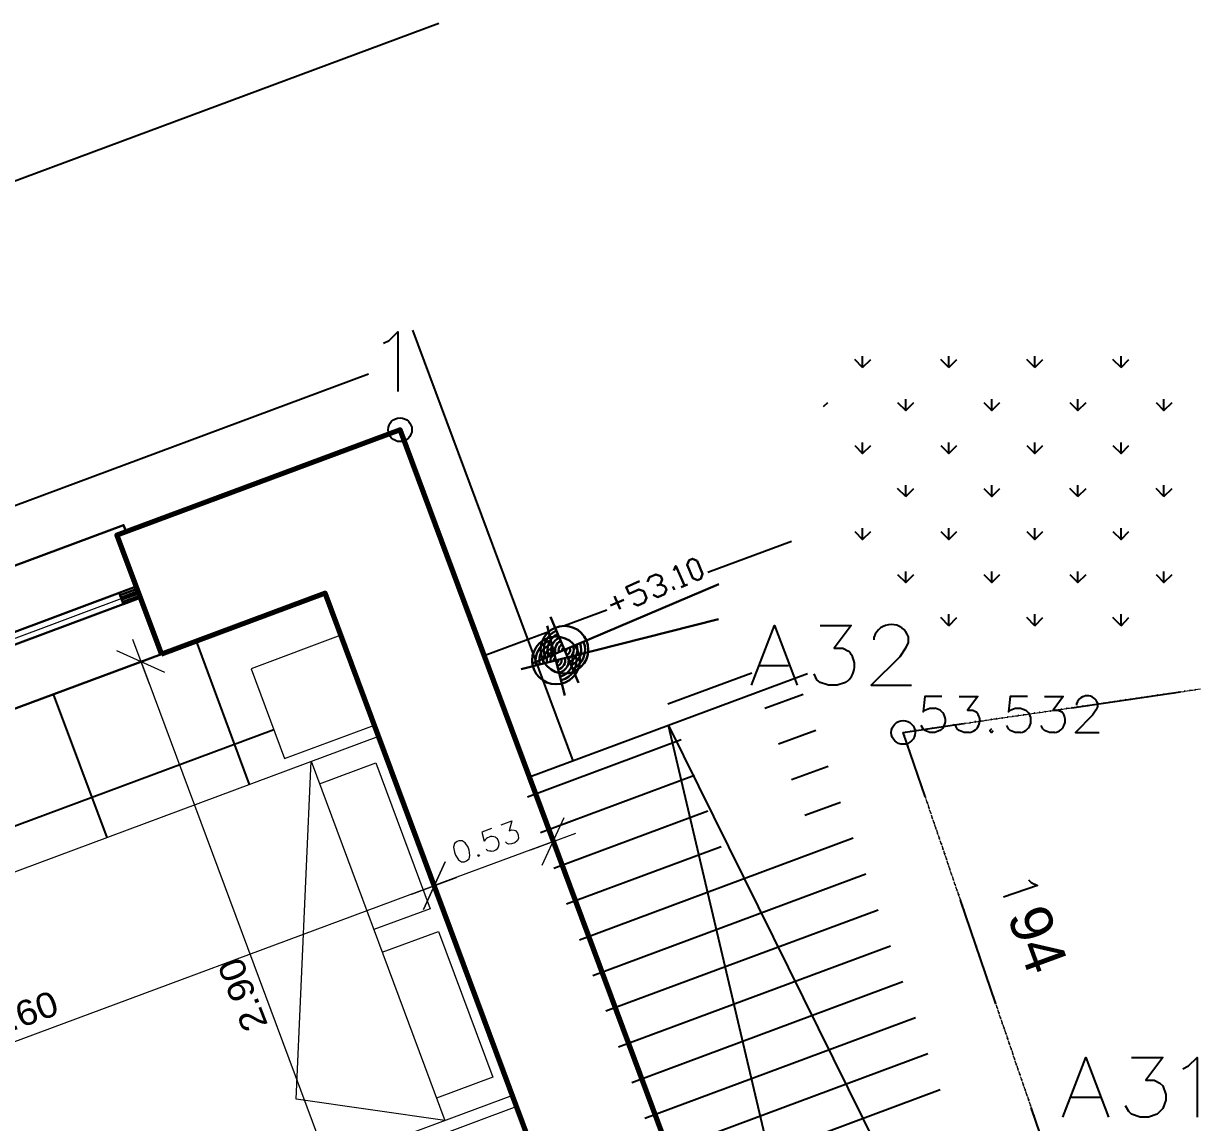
# Model space of a CAD drawing. Header units: metres. Extents: x -8.9 to 30.3, y -11.7 to 25.6.
# Drawn here: x 10.338 to 15.249, y 8.213 to 12.8 of the extents above; entities that cross this region are included whole.
import ezdxf

# ---------------------------------------------------------------- set-up
doc = ezdxf.new("R2010")
doc.units = ezdxf.units.M
for name, color, linetype, lineweight in [('P2D_C1_L025', 1, 'Continuous', 25), ('P2D_C253_L025', 253, 'Continuous', 25), ('P2D_C254_L025', 254, 'Continuous', 25), ('P2D_C7_L000', 7, 'Continuous', 0), ('P2D_C7_L009', 7, 'Continuous', 9), ('P2D_C7_L020', 7, 'Continuous', 20), ('P2D_C7_L025', 7, 'Continuous', 25), ('P2D_C7_L030', 7, 'Continuous', 30), ('P2D_C7_L070', 7, 'Continuous', 70), ('P2D_C94_L025', 94, 'Continuous', 25)]:
    doc.layers.add(name, color=color, linetype=linetype, lineweight=lineweight)
doc.layers.add('P2D_KEIMENA', color=7, linetype='Continuous')
doc.styles.add('ARIAL', font='arial.ttf')

msp = doc.modelspace()

# ---------------------------------------------------------------- linework, layer by layer
at = {"layer": 'P2D_C1_L025'}
for p, q in [((14.712809, 9.943747), (15.165776, 10.010422)), ((14.486326, 9.910939), (14.486326, 9.911997)), ((14.174117, 9.357431), (14.174117, 9.358489)), ((14.395309, 8.707614), (14.248201, 9.140472)), ((14.469392, 8.491714), (14.469392, 8.492772))]:
    msp.add_line(p, q, dxfattribs=at)
for points in [[(14.101092, 9.573331), (14.009017, 9.841089), (14.260901, 9.878131)], [(14.837692, 7.439731), (14.634492, 8.006997), (14.543476, 8.274756)]]:
    msp.add_lwpolyline(points, dxfattribs=at)
at = {"layer": 'P2D_C253_L025'}
for p, q in [((13.377192, 10.088739), (13.026884, 9.958564)), ((13.592034, 9.999839), (13.432226, 9.940572)), ((13.643892, 9.849556), (13.488317, 9.791347)), ((13.082976, 9.810397), (12.441626, 9.571214)), ((13.695751, 9.699272), (13.543351, 9.643181)), ((13.138009, 9.661172), (12.495601, 9.421989)), ((13.747609, 9.548989), (13.598384, 9.493956)), ((13.193042, 9.513006), (12.550634, 9.272764)), ((13.799467, 9.399764), (12.658584, 8.974314)), ((13.249134, 9.363781), (12.604609, 9.123539)), ((13.852384, 9.249481), (12.713617, 8.825089)), ((13.904242, 9.099197), (12.767592, 8.676922)), ((13.956101, 8.948914), (12.821567, 8.527697)), ((14.007959, 8.799689), (12.876601, 8.378472)), ((14.059817, 8.649406), (12.930576, 8.229247)), ((14.111676, 8.499122), (12.984551, 8.080022)), ((14.163534, 8.348839), (13.039584, 7.930797))]:
    msp.add_line(p, q, dxfattribs=at)
at = {"layer": 'P2D_C254_L025'}
for p, q in [((12.071209, 12.800189), (0.509976, 8.497006)), ((12.632126, 9.722556), (11.962201, 11.519606)), ((11.778051, 11.336514), (10.120701, 10.719506)), ((13.543351, 10.638014), (13.194101, 10.508897)), ((12.771826, 10.351206), (12.595084, 10.285589)), ((11.281692, 9.624131), (11.059442, 10.222089)), ((12.530526, 10.261247), (12.260651, 10.160706)), ((10.686909, 9.402939), (10.463601, 10.000897))]:
    msp.add_line(p, q, dxfattribs=at)
msp.add_lwpolyline([(11.383292, 9.851672), (8.986167, 8.959497), (7.777551, 8.509706)], dxfattribs=at)
at = {"layer": 'P2D_C7_L000'}
msp.add_line((14.009017, 9.841089), (14.009017, 9.842147), dxfattribs=at)
at = {"layer": 'P2D_C7_L009'}
for p, q in [((15.204934, 10.013597), (15.207051, 10.018889)), ((15.230334, 10.017831), (15.226101, 10.021006)), ((15.227159, 10.016772), (15.230334, 10.022064)), ((14.894842, 9.968089), (14.890609, 9.972322)), ((14.891667, 9.968089), (14.893784, 9.972322)), ((14.917067, 9.971264), (14.912834, 9.975497)), ((14.913892, 9.971264), (14.916009, 9.976556)), ((14.939292, 9.975497), (14.935059, 9.978672)), ((14.936117, 9.974439), (14.939292, 9.979731)), ((14.961517, 9.978672), (14.957284, 9.981847)), ((14.958342, 9.977614), (14.961517, 9.982906)), ((14.980567, 9.980789), (14.983742, 9.986081)), ((14.983742, 9.981847), (14.980567, 9.985022)), ((15.002792, 9.983964), (15.005967, 9.989256)), ((15.007026, 9.985022), (15.002792, 9.988197)), ((15.029251, 9.988197), (15.025017, 9.992431)), ((15.026076, 9.987139), (15.028192, 9.992431)), ((15.051476, 9.991372), (15.047242, 9.995606)), ((15.048301, 9.991372), (15.050417, 9.995606)), ((15.073701, 9.994547), (15.069467, 9.998781)), ((15.070526, 9.994547), (15.072642, 9.998781)), ((15.095926, 9.997722), (15.091692, 10.001956)), ((15.092751, 9.997722), (15.095926, 10.001956)), ((15.114976, 10.000897), (15.118151, 10.005131)), ((15.118151, 10.000897), (15.114976, 10.005131)), ((15.137201, 10.004072), (15.140376, 10.008306)), ((15.141434, 10.004072), (15.137201, 10.008306)), ((15.159426, 10.007247), (15.162601, 10.012539)), ((15.163659, 10.008306), (15.159426, 10.011481)), ((15.162601, 10.010422), (15.181651, 10.012539)), ((15.185884, 10.011481), (15.181651, 10.014656)), ((15.182709, 10.010422), (15.184826, 10.015714)), ((15.184826, 10.013597), (15.203876, 10.015714)), ((15.208109, 10.014656), (15.203876, 10.017831)), ((14.555117, 9.919406), (14.558292, 9.923639)), ((14.559351, 9.919406), (14.555117, 9.923639)), ((14.577342, 9.922581), (14.580517, 9.926814)), ((14.581576, 9.922581), (14.577342, 9.926814)), ((14.603801, 9.925756), (14.599567, 9.929989)), ((14.600626, 9.925756), (14.602742, 9.929989)), ((14.626026, 9.928931), (14.621792, 9.933164)), ((14.622851, 9.928931), (14.624967, 9.933164)), ((14.648251, 9.932106), (14.644017, 9.936339)), ((14.645076, 9.932106), (14.648251, 9.936339)), ((14.667301, 9.935281), (14.670476, 9.940572)), ((14.670476, 9.935281), (14.667301, 9.939514)), ((14.689526, 9.938456), (14.692701, 9.943747)), ((14.692701, 9.939514), (14.689526, 9.942689)), ((14.711751, 9.941631), (14.714926, 9.946922)), ((14.715984, 9.942689), (14.711751, 9.945864)), ((14.714926, 9.944806), (14.733976, 9.946922)), ((14.738209, 9.945864), (14.733976, 9.949039)), ((14.735034, 9.944806), (14.737151, 9.950097)), ((14.737151, 9.947981), (14.756201, 9.950097)), ((14.760434, 9.949039), (14.756201, 9.952214)), ((14.757259, 9.947981), (14.759376, 9.953272)), ((14.782659, 9.952214), (14.778426, 9.956447)), ((14.779484, 9.951156), (14.781601, 9.956447)), ((14.804884, 9.955389), (14.800651, 9.959622)), ((14.801709, 9.955389), (14.804884, 9.959622)), ((14.823934, 9.958564), (14.827109, 9.962797)), ((14.827109, 9.958564), (14.823934, 9.962797)), ((14.846159, 9.961739), (14.849334, 9.965972)), ((14.850392, 9.961739), (14.846159, 9.965972)), ((14.868384, 9.964914), (14.871559, 9.969147)), ((14.872617, 9.964914), (14.868384, 9.969147)), ((14.197401, 9.866489), (14.199517, 9.871781)), ((14.222801, 9.870722), (14.218567, 9.873897)), ((14.219626, 9.869664), (14.222801, 9.874956)), ((14.241851, 9.872839), (14.245026, 9.878131)), ((14.245026, 9.873897), (14.241851, 9.877072)), ((14.264076, 9.876014), (14.267251, 9.881306)), ((14.268309, 9.877072), (14.264076, 9.880247)), ((14.267251, 9.879189), (14.286301, 9.881306)), ((14.290534, 9.880247), (14.286301, 9.883422)), ((14.287359, 9.879189), (14.289476, 9.884481)), ((14.312759, 9.883422), (14.308526, 9.887656)), ((14.309584, 9.882364), (14.311701, 9.887656)), ((14.334984, 9.886597), (14.330751, 9.890831)), ((14.331809, 9.886597), (14.333926, 9.890831)), ((14.357209, 9.889772), (14.352976, 9.894006)), ((14.354034, 9.889772), (14.357209, 9.894006)), ((14.376259, 9.892947), (14.379434, 9.897181)), ((14.379434, 9.892947), (14.376259, 9.897181)), ((14.398484, 9.896122), (14.401659, 9.900356)), ((14.401659, 9.896122), (14.398484, 9.900356)), ((14.420709, 9.899297), (14.423884, 9.903531)), ((14.424942, 9.899297), (14.420709, 9.903531)), ((14.447167, 9.903531), (14.442934, 9.906706)), ((14.443992, 9.902472), (14.446109, 9.907764)), ((14.446109, 9.905647), (14.465159, 9.907764)), ((14.469392, 9.906706), (14.465159, 9.909881)), ((14.466217, 9.905647), (14.468334, 9.910939)), ((14.491617, 9.909881), (14.487384, 9.913056)), ((14.488442, 9.908822), (14.490559, 9.914114)), ((14.513842, 9.913056), (14.509609, 9.916231)), ((14.510667, 9.911997), (14.513842, 9.917289)), ((14.532892, 9.915172), (14.536067, 9.920464)), ((14.536067, 9.916231), (14.532892, 9.919406)), ((14.011134, 9.829447), (14.016426, 9.827331)), ((14.012192, 9.826272), (14.015367, 9.830506)), ((14.021717, 9.841089), (14.017484, 9.844264)), ((14.018542, 9.840031), (14.020659, 9.845322)), ((14.043942, 9.844264), (14.039709, 9.847439)), ((14.040767, 9.843206), (14.042884, 9.848497)), ((14.066167, 9.847439), (14.061934, 9.851672)), ((14.062992, 9.846381), (14.066167, 9.851672)), ((14.085217, 9.850614), (14.088392, 9.854847)), ((14.088392, 9.850614), (14.085217, 9.854847)), ((14.107442, 9.853789), (14.110617, 9.858022)), ((14.110617, 9.853789), (14.107442, 9.858022)), ((14.129667, 9.856964), (14.132842, 9.861197)), ((14.133901, 9.856964), (14.129667, 9.861197)), ((14.156126, 9.860139), (14.151892, 9.864372)), ((14.152951, 9.860139), (14.155067, 9.864372)), ((14.178351, 9.863314), (14.174117, 9.867547)), ((14.175176, 9.863314), (14.177292, 9.867547)), ((14.200576, 9.866489), (14.196342, 9.870722)), ((14.023834, 9.798756), (14.017484, 9.817806)), ((14.018542, 9.807222), (14.023834, 9.806164)), ((14.019601, 9.804047), (14.022776, 9.809339)), ((14.031242, 9.777589), (14.024892, 9.796639)), ((14.025951, 9.786056), (14.031242, 9.783939)), ((14.027009, 9.782881), (14.030184, 9.787114)), ((14.038651, 9.756422), (14.032301, 9.775472)), ((14.033359, 9.764889), (14.038651, 9.762772)), ((14.034417, 9.761714), (14.037592, 9.765947)), ((14.046059, 9.734197), (14.039709, 9.753247)), ((14.040767, 9.743722), (14.046059, 9.741606)), ((14.041826, 9.740547), (14.045001, 9.744781)), ((14.053467, 9.713031), (14.047117, 9.732081)), ((14.048176, 9.721497), (14.052409, 9.720439)), ((14.049234, 9.718322), (14.051351, 9.723614)), ((14.059817, 9.691864), (14.053467, 9.710914)), ((14.054526, 9.700331), (14.059817, 9.698214)), ((14.055584, 9.697156), (14.058759, 9.701389)), ((14.067226, 9.670697), (14.060876, 9.689747)), ((14.061934, 9.679164), (14.067226, 9.677047)), ((14.062992, 9.675989), (14.066167, 9.680222)), ((14.074634, 9.648472), (14.068284, 9.667522)), ((14.069342, 9.657997), (14.074634, 9.655881)), ((14.070401, 9.654822), (14.073576, 9.659056)), ((14.082042, 9.627306), (14.075692, 9.646356)), ((14.076751, 9.635772), (14.082042, 9.634714)), ((14.077809, 9.632597), (14.080984, 9.637889)), ((14.089451, 9.606139), (14.083101, 9.625189)), ((14.084159, 9.614606), (14.089451, 9.612489)), ((14.085217, 9.611431), (14.088392, 9.616722)), ((14.096859, 9.584972), (14.090509, 9.604022)), ((14.091567, 9.593439), (14.096859, 9.591322)), ((14.092626, 9.590264), (14.095801, 9.594497)), ((14.098976, 9.572272), (14.104267, 9.570156)), ((14.100034, 9.569097), (14.103209, 9.573331)), ((14.111676, 9.541581), (14.105326, 9.560631)), ((14.106384, 9.551106), (14.111676, 9.548989)), ((14.107442, 9.546872), (14.110617, 9.552164)), ((14.119084, 9.520414), (14.112734, 9.539464)), ((14.113792, 9.528881), (14.119084, 9.527822)), ((14.114851, 9.525706), (14.116967, 9.530997)), ((14.121201, 9.507714), (14.125434, 9.505597)), ((14.122259, 9.504539), (14.124376, 9.508772)), ((14.127551, 9.486547), (14.132842, 9.484431)), ((14.128609, 9.483372), (14.131784, 9.487606)), ((14.140251, 9.455856), (14.133901, 9.474906)), ((14.134959, 9.465381), (14.140251, 9.463264)), ((14.136017, 9.462206), (14.139192, 9.466439)), ((14.147659, 9.434689), (14.141309, 9.453739)), ((14.142367, 9.443156), (14.147659, 9.442097)), ((14.143426, 9.439981), (14.146601, 9.445272)), ((14.155067, 9.413522), (14.148717, 9.432572)), ((14.149776, 9.421989), (14.155067, 9.419872)), ((14.150834, 9.418814), (14.154009, 9.423047)), ((14.162476, 9.392356), (14.156126, 9.411406)), ((14.157184, 9.400822), (14.162476, 9.398706)), ((14.158242, 9.397647), (14.161417, 9.401881)), ((14.169884, 9.370131), (14.163534, 9.389181)), ((14.165651, 9.376481), (14.168826, 9.380714)), ((14.164592, 9.379656), (14.169884, 9.377539)), ((14.177292, 9.348964), (14.170942, 9.368014)), ((14.172001, 9.357431), (14.177292, 9.356372)), ((14.173059, 9.354256), (14.176234, 9.359547)), ((14.184701, 9.327797), (14.178351, 9.346847)), ((14.179409, 9.336264), (14.184701, 9.334147)), ((14.180467, 9.333089), (14.183642, 9.338381)), ((14.192109, 9.306631), (14.185759, 9.325681)), ((14.186817, 9.315097), (14.191051, 9.312981)), ((14.187876, 9.311922), (14.189992, 9.316156)), ((14.193167, 9.293931), (14.198459, 9.291814)), ((14.195284, 9.290756), (14.197401, 9.294989)), ((14.205867, 9.263239), (14.199517, 9.282289)), ((14.200576, 9.271706), (14.205867, 9.270647)), ((14.201634, 9.268531), (14.204809, 9.273822)), ((14.213276, 9.242072), (14.206926, 9.261122)), ((14.207984, 9.250539), (14.213276, 9.249481)), ((14.209042, 9.247364), (14.212217, 9.252656)), ((14.220684, 9.220906), (14.214334, 9.239956)), ((14.215392, 9.229372), (14.220684, 9.227256)), ((14.216451, 9.226197), (14.219626, 9.230431)), ((14.222801, 9.208206), (14.228092, 9.206089)), ((14.223859, 9.205031), (14.227034, 9.209264)), ((14.235501, 9.177514), (14.229151, 9.196564)), ((14.230209, 9.187039), (14.235501, 9.184922)), ((14.231267, 9.182806), (14.234442, 9.188097)), ((14.242909, 9.156347), (14.236559, 9.175397)), ((14.237617, 9.164814), (14.242909, 9.163756)), ((14.238676, 9.161639), (14.241851, 9.166931)), ((14.250317, 9.135181), (14.243967, 9.154231)), ((14.245026, 9.143647), (14.250317, 9.141531)), ((14.246084, 9.140472), (14.249259, 9.144706)), ((14.252434, 9.122481), (14.257726, 9.120364)), ((14.253492, 9.119306), (14.256667, 9.123539)), ((14.259842, 9.101314), (14.264076, 9.099197)), ((14.260901, 9.098139), (14.263017, 9.102372)), ((14.271484, 9.070622), (14.265134, 9.089672)), ((14.266192, 9.079089), (14.271484, 9.078031)), ((14.267251, 9.075914), (14.270426, 9.081206)), ((14.278892, 9.049456), (14.272542, 9.068506)), ((14.273601, 9.057922), (14.278892, 9.055806)), ((14.274659, 9.054747), (14.277834, 9.058981)), ((14.286301, 9.028289), (14.279951, 9.047339)), ((14.281009, 9.036756), (14.286301, 9.034639)), ((14.282067, 9.033581), (14.285242, 9.037814)), ((14.293709, 9.006064), (14.287359, 9.025114)), ((14.288417, 9.015589), (14.293709, 9.013472)), ((14.289476, 9.012414), (14.292651, 9.016647)), ((14.301117, 8.984897), (14.294767, 9.003947)), ((14.295826, 8.993364), (14.301117, 8.992306)), ((14.296884, 8.990189), (14.300059, 8.995481)), ((14.308526, 8.963731), (14.302176, 8.982781)), ((14.303234, 8.972197), (14.308526, 8.970081)), ((14.304292, 8.969022), (14.307467, 8.974314)), ((14.315934, 8.942564), (14.309584, 8.961614)), ((14.310642, 8.951031), (14.315934, 8.948914)), ((14.311701, 8.947856), (14.314876, 8.952089)), ((14.323342, 8.920339), (14.316992, 8.939389)), ((14.318051, 8.929864), (14.323342, 8.927747)), ((14.319109, 8.926689), (14.322284, 8.930922)), ((14.330751, 8.899172), (14.324401, 8.918222)), ((14.325459, 8.907639), (14.330751, 8.906581)), ((14.326517, 8.904464), (14.328634, 8.909756)), ((14.331809, 8.886472), (14.337101, 8.885414)), ((14.333926, 8.883297), (14.336042, 8.888589)), ((14.344509, 8.856839), (14.338159, 8.875889)), ((14.339217, 8.865306), (14.344509, 8.863189)), ((14.340276, 8.862131), (14.343451, 8.866364)), ((14.346626, 8.844139), (14.351917, 8.842022)), ((14.347684, 8.840964), (14.350859, 8.845197)), ((14.359326, 8.813447), (14.352976, 8.832497)), ((14.354034, 8.822972), (14.359326, 8.820856)), ((14.355092, 8.818739), (14.358267, 8.824031)), ((14.366734, 8.792281), (14.360384, 8.811331)), ((14.361442, 8.800747), (14.366734, 8.799689)), ((14.362501, 8.797572), (14.365676, 8.802864)), ((14.374142, 8.771114), (14.367792, 8.790164)), ((14.368851, 8.779581), (14.374142, 8.777464)), ((14.369909, 8.776406), (14.373084, 8.780639)), ((14.376259, 8.758414), (14.381551, 8.756297)), ((14.377317, 8.755239), (14.380492, 8.759472)), ((14.388959, 8.727722), (14.382609, 8.746772)), ((14.383667, 8.737247), (14.388959, 8.735131)), ((14.384726, 8.734072), (14.387901, 8.738306)), ((14.396367, 8.706556), (14.390017, 8.725606)), ((14.391076, 8.715022), (14.396367, 8.713964)), ((14.392134, 8.711847), (14.395309, 8.717139)), ((14.403776, 8.685389), (14.397426, 8.704439)), ((14.398484, 8.693856), (14.402717, 8.691739)), ((14.399542, 8.690681), (14.401659, 8.694914)), ((14.410126, 8.664222), (14.403776, 8.683272)), ((14.404834, 8.672689), (14.410126, 8.670572)), ((14.405892, 8.669514), (14.409067, 8.673747)), ((14.417534, 8.641997), (14.411184, 8.661047)), ((14.412242, 8.651522), (14.417534, 8.649406)), ((14.413301, 8.648347), (14.416476, 8.652581)), ((14.424942, 8.620831), (14.418592, 8.639881)), ((14.419651, 8.629297), (14.424942, 8.628239)), ((14.420709, 8.626122), (14.423884, 8.631414)), ((14.432351, 8.599664), (14.426001, 8.618714)), ((14.427059, 8.608131), (14.432351, 8.606014)), ((14.428117, 8.604956), (14.431292, 8.610247)), ((14.439759, 8.578497), (14.433409, 8.597547)), ((14.434467, 8.586964), (14.439759, 8.584847)), ((14.435526, 8.583789), (14.438701, 8.588022)), ((14.447167, 8.556272), (14.440817, 8.575322)), ((14.441876, 8.565797), (14.447167, 8.563681)), ((14.442934, 8.562622), (14.446109, 8.566856)), ((14.454576, 8.535106), (14.448226, 8.554156)), ((14.450342, 8.540397), (14.453517, 8.545689)), ((14.449284, 8.543572), (14.454576, 8.542514)), ((14.461984, 8.513939), (14.455634, 8.532989)), ((14.456692, 8.522406), (14.461984, 8.521347)), ((14.457751, 8.519231), (14.460926, 8.524522)), ((14.469392, 8.492772), (14.463042, 8.511822)), ((14.464101, 8.501239), (14.469392, 8.499122)), ((14.465159, 8.498064), (14.467276, 8.502297)), ((14.470451, 8.480072), (14.475742, 8.477956)), ((14.472567, 8.476897), (14.474684, 8.481131)), ((14.483151, 8.449381), (14.476801, 8.468431)), ((14.477859, 8.458906), (14.483151, 8.456789)), ((14.478917, 8.454672), (14.482092, 8.459964)), ((14.490559, 8.428214), (14.484209, 8.447264)), ((14.485267, 8.436681), (14.490559, 8.435622)), ((14.486326, 8.433506), (14.489501, 8.438797)), ((14.497967, 8.407047), (14.491617, 8.426097)), ((14.492676, 8.415514), (14.497967, 8.413397)), ((14.493734, 8.412339), (14.496909, 8.416572)), ((14.500084, 8.394347), (14.505376, 8.392231)), ((14.501142, 8.391172), (14.504317, 8.395406)), ((14.512784, 8.363656), (14.506434, 8.382706)), ((14.507492, 8.373181), (14.512784, 8.371064)), ((14.508551, 8.370006), (14.511726, 8.374239)), ((14.520192, 8.342489), (14.513842, 8.361539)), ((14.514901, 8.350956), (14.520192, 8.349897)), ((14.515959, 8.347781), (14.519134, 8.353072)), ((14.527601, 8.321322), (14.521251, 8.340372)), ((14.522309, 8.329789), (14.527601, 8.327672)), ((14.523367, 8.326614), (14.526542, 8.330847)), ((14.535009, 8.300156), (14.528659, 8.319206)), ((14.529717, 8.308622), (14.535009, 8.306506)), ((14.530776, 8.305447), (14.533951, 8.309681)), ((14.542417, 8.277931), (14.536067, 8.296981)), ((14.537126, 8.287456), (14.541359, 8.285339)), ((14.538184, 8.284281), (14.540301, 8.288514)), ((14.543476, 8.265231), (14.548767, 8.264172)), ((14.544534, 8.262056), (14.547709, 8.267347)), ((14.556176, 8.235597), (14.549826, 8.254647)), ((14.550884, 8.244064), (14.556176, 8.241947)), ((14.551942, 8.240889), (14.555117, 8.246181)), ((14.563584, 8.214431), (14.557234, 8.233481)), ((14.558292, 8.222897), (14.563584, 8.220781)), ((14.559351, 8.219722), (14.562526, 8.223956))]:
    msp.add_line(p, q, dxfattribs=at)
for points in [[(15.207051, 10.016772), (15.216576, 10.017831), (15.227159, 10.018889)], [(15.229276, 10.019947), (15.238801, 10.021006), (15.249384, 10.023122)], [(14.871559, 9.967031), (14.881084, 9.969147), (14.890609, 9.970206)], [(14.893784, 9.970206), (14.903309, 9.972322), (14.912834, 9.973381)], [(14.916009, 9.973381), (14.925534, 9.975497), (14.936117, 9.976556)], [(14.938234, 9.977614), (14.947759, 9.978672), (14.958342, 9.979731)], [(14.960459, 9.980789), (14.971042, 9.981847), (14.980567, 9.982906)], [(14.982684, 9.983964), (14.993267, 9.985022), (15.002792, 9.986081)], [(15.005967, 9.987139), (15.015492, 9.988197), (15.025017, 9.990314)], [(15.028192, 9.990314), (15.037717, 9.991372), (15.047242, 9.993489)], [(15.050417, 9.993489), (15.059942, 9.994547), (15.070526, 9.996664)], [(15.072642, 9.996664), (15.082167, 9.998781), (15.092751, 9.999839)], [(15.094867, 9.999839), (15.105451, 10.001956), (15.114976, 10.003014)], [(15.117092, 10.003014), (15.127676, 10.005131), (15.137201, 10.006189)], [(15.139317, 10.006189), (15.149901, 10.008306), (15.159426, 10.009364)], [(14.535009, 9.918347), (14.545592, 9.919406), (14.555117, 9.921522)], [(14.557234, 9.921522), (14.567817, 9.922581), (14.577342, 9.924697)], [(14.580517, 9.924697), (14.590042, 9.925756), (14.599567, 9.927872)], [(14.602742, 9.927872), (14.612267, 9.929989), (14.621792, 9.931047)], [(14.624967, 9.931047), (14.634492, 9.933164), (14.645076, 9.934222)], [(14.647192, 9.934222), (14.656717, 9.936339), (14.667301, 9.937397)], [(14.669417, 9.937397), (14.680001, 9.939514), (14.689526, 9.940572)], [(14.691642, 9.941631), (14.702226, 9.942689), (14.711751, 9.943747)], [(14.759376, 9.951156), (14.768901, 9.952214), (14.779484, 9.954331)], [(14.781601, 9.954331), (14.791126, 9.955389), (14.801709, 9.957506)], [(14.803826, 9.957506), (14.814409, 9.958564), (14.823934, 9.960681)], [(14.826051, 9.960681), (14.836634, 9.961739), (14.846159, 9.963856)], [(14.848276, 9.963856), (14.858859, 9.965972), (14.868384, 9.967031)], [(14.199517, 9.868606), (14.209042, 9.870722), (14.219626, 9.871781)], [(14.221742, 9.872839), (14.232326, 9.873897), (14.241851, 9.874956)], [(14.243967, 9.876014), (14.254551, 9.877072), (14.264076, 9.878131)], [(14.289476, 9.882364), (14.299001, 9.883422), (14.308526, 9.885539)], [(14.311701, 9.885539), (14.321226, 9.886597), (14.331809, 9.888714)], [(14.333926, 9.888714), (14.343451, 9.889772), (14.354034, 9.891889)], [(14.356151, 9.891889), (14.365676, 9.894006), (14.376259, 9.895064)], [(14.378376, 9.895064), (14.388959, 9.897181), (14.398484, 9.898239)], [(14.400601, 9.898239), (14.411184, 9.900356), (14.420709, 9.901414)], [(14.423884, 9.901414), (14.433409, 9.903531), (14.442934, 9.904589)], [(14.468334, 9.908822), (14.477859, 9.909881), (14.488442, 9.910939)], [(14.490559, 9.911997), (14.500084, 9.913056), (14.510667, 9.914114)], [(14.512784, 9.915172), (14.523367, 9.916231), (14.532892, 9.918347)], [(14.016426, 9.819922), (14.013251, 9.829447), (14.009017, 9.841089), (14.017484, 9.842147)], [(14.020659, 9.843206), (14.030184, 9.844264), (14.040767, 9.845322)], [(14.042884, 9.846381), (14.052409, 9.847439), (14.062992, 9.849556)], [(14.065109, 9.849556), (14.074634, 9.850614), (14.085217, 9.852731)], [(14.087334, 9.852731), (14.097917, 9.853789), (14.107442, 9.855906)], [(14.109559, 9.855906), (14.120142, 9.856964), (14.129667, 9.859081)], [(14.132842, 9.859081), (14.142367, 9.861197), (14.151892, 9.862256)], [(14.155067, 9.862256), (14.164592, 9.864372), (14.174117, 9.865431)], [(14.177292, 9.865431), (14.186817, 9.867547), (14.197401, 9.868606)], [(14.104267, 9.563806), (14.101092, 9.572272), (14.097917, 9.581797)], [(14.126492, 9.499247), (14.123317, 9.508772), (14.119084, 9.518297)], [(14.132842, 9.478081), (14.129667, 9.487606), (14.126492, 9.496072)], [(14.199517, 9.284406), (14.195284, 9.293931), (14.192109, 9.303456)], [(14.228092, 9.199739), (14.224917, 9.208206), (14.221742, 9.217731)], [(14.257726, 9.114014), (14.254551, 9.123539), (14.251376, 9.132006)], [(14.265134, 9.091789), (14.261959, 9.101314), (14.257726, 9.110839)], [(14.338159, 8.878006), (14.333926, 8.887531), (14.330751, 8.897056)], [(14.351917, 8.835672), (14.348742, 8.844139), (14.345567, 8.853664)], [(14.381551, 8.749947), (14.378376, 8.759472), (14.375201, 8.767939)], [(14.476801, 8.471606), (14.473626, 8.480072), (14.469392, 8.489597)], [(14.505376, 8.385881), (14.502201, 8.395406), (14.499026, 8.403872)], [(14.549826, 8.256764), (14.545592, 8.266289), (14.542417, 8.275814)]]:
    msp.add_lwpolyline(points, dxfattribs=at)
at = {"layer": 'P2D_C7_L020'}
for p, q in [((9.693134, 10.007247), (10.817084, 10.426347)), ((10.863651, 10.042172), (10.793801, 10.229497)), ((10.928209, 10.090856), (10.728184, 10.181872)), ((10.921859, 10.171289), (10.734534, 10.101439)), ((12.503009, 9.286522), (12.594026, 9.486547)), ((12.583442, 9.292872), (12.513592, 9.480197)), ((12.545342, 9.384947), (12.055334, 9.202914)), ((12.455384, 9.351081), (12.642709, 9.420931)), ((12.047926, 9.199739), (8.682426, 7.946672))]:
    msp.add_line(p, q, dxfattribs=at)
for points in [[(11.662692, 10.246431), (11.288042, 10.106731), (11.427742, 9.732081), (11.802392, 9.871781)], [(11.820384, 9.825214), (12.378126, 8.325556), (10.503817, 7.628114), (9.946076, 9.126714)], [(11.538867, 9.720439), (12.096609, 8.220781), (11.476426, 8.309681)], [(12.147409, 9.386006), (12.136826, 9.377539), (12.132592, 9.362722), (12.136826, 9.340497), (12.141059, 9.328856), (12.152701, 9.309806), (12.165401, 9.301339), (12.178101, 9.301339), (12.186567, 9.304514), (12.197151, 9.312981), (12.200326, 9.327797), (12.197151, 9.350022), (12.192917, 9.361664), (12.181276, 9.380714), (12.168576, 9.389181), (12.154817, 9.389181)], [(12.534759, 7.903281), (12.396117, 8.278989), (12.020409, 8.139289), (12.160109, 7.763581)]]:
    msp.add_lwpolyline(points, close=True, dxfattribs=at)
for points in [[(10.829784, 10.132131), (11.838376, 7.421739), (11.837317, 7.425972)], [(11.573792, 9.626247), (11.807684, 9.714089), (12.035226, 9.104489), (11.800276, 9.017706)], [(12.291342, 9.439981), (12.251126, 9.425164), (12.260651, 9.387064)], [(12.331559, 9.454797), (12.376009, 9.471731), (12.364367, 9.430456), (12.376009, 9.434689), (12.385534, 9.433631), (12.390826, 9.431514), (12.399292, 9.420931), (12.402467, 9.412464), (12.403526, 9.398706), (12.398234, 9.388122), (12.387651, 9.379656), (12.374951, 9.375422), (12.362251, 9.374364), (12.355901, 9.377539), (12.349551, 9.383889)], [(12.236309, 9.332031), (12.233134, 9.326739), (12.238426, 9.324622), (12.241601, 9.329914)], [(12.289866, 9.345309), (12.283028, 9.345673), (12.275467, 9.346847), (12.269117, 9.353197)], [(12.097667, 9.301339), (12.006651, 9.101314), (12.097667, 9.301339)], [(12.017234, 9.294989), (12.087084, 9.107664), (12.017234, 9.294989)], [(12.145292, 9.235722), (11.957967, 9.165872), (12.145292, 9.235722)], [(11.835201, 8.923514), (12.070151, 9.010297), (12.296634, 8.401756), (12.061684, 8.313914)]]:
    msp.add_lwpolyline(points, dxfattribs=at)
for centre, radius, start, end in [((12.293672, 9.36888), 0.037546, 68.351492, 151.159895), ((12.292252, 9.375848), 0.030805, 265.533467, 61.218243)]:
    msp.add_arc(centre, radius, start, end, dxfattribs=at)
at = {"layer": 'P2D_C7_L025'}
for p, q in [((13.887309, 10.227381), (13.887309, 10.240081)), ((13.411059, 10.120489), (13.530651, 10.120489)), ((13.608967, 10.085564), (12.449034, 9.653764)), ((14.733976, 9.955389), (14.733976, 9.962797)), ((14.711751, 8.318147), (14.830284, 8.318147))]:
    msp.add_line(p, q, dxfattribs=at)
for points in [[(11.840492, 11.465631), (11.863776, 11.477272), (11.899759, 11.513256), (11.899759, 11.263489)], [(13.376134, 10.037939), (13.471384, 10.287706), (13.566634, 10.037939)], [(13.661884, 10.287706), (13.792059, 10.287706), (13.721151, 10.192456), (13.757134, 10.192456), (13.780417, 10.180814)], [(14.030184, 10.240081), (14.030184, 10.215739), (14.018542, 10.192456), (13.995259, 10.156472), (13.875667, 10.037939), (14.042884, 10.037939)], [(13.768776, 10.049581), (13.732792, 10.037939), (13.696809, 10.037939), (13.661884, 10.049581), (13.649184, 10.061222), (13.637542, 10.085564)], [(14.169884, 9.991372), (14.098976, 9.991372), (14.091567, 9.926814), (14.098976, 9.934222), (14.120142, 9.941631), (14.141309, 9.941631)], [(14.241851, 9.991372), (14.320167, 9.991372), (14.276776, 9.934222), (14.299001, 9.934222), (14.312759, 9.926814)], [(14.527601, 9.991372), (14.455634, 9.991372), (14.448226, 9.926814), (14.455634, 9.934222), (14.476801, 9.941631), (14.499026, 9.941631), (14.520192, 9.934222)], [(14.598509, 9.991372), (14.676826, 9.991372), (14.634492, 9.934222), (14.655659, 9.934222), (14.670476, 9.926814)], [(14.819701, 9.962797), (14.819701, 9.947981), (14.813351, 9.934222), (14.798534, 9.913056), (14.727626, 9.841089), (14.827109, 9.841089)], [(14.161417, 5.053189), (13.029001, 9.869664), (15.216576, 5.445831), (14.163534, 5.054247)], [(14.162476, 9.848497), (14.141309, 9.841089), (14.120142, 9.841089), (14.098976, 9.848497), (14.091567, 9.855906), (14.084159, 9.869664)], [(14.284184, 9.841089), (14.263017, 9.841089), (14.241851, 9.848497), (14.234442, 9.855906), (14.227034, 9.869664)], [(14.377317, 9.855906), (14.369909, 9.848497), (14.377317, 9.841089), (14.384726, 9.848497)], [(14.499026, 9.841089), (14.476801, 9.841089), (14.455634, 9.848497), (14.448226, 9.855906), (14.441876, 9.869664)], [(14.641901, 9.841089), (14.619676, 9.841089), (14.598509, 9.848497), (14.591101, 9.855906), (14.584751, 9.869664)], [(14.531834, 9.226197), (14.542417, 9.214556), (14.569934, 9.201856), (14.428117, 9.153172)], [(14.675767, 8.234539), (14.771017, 8.484306), (14.866267, 8.234539)], [(14.961517, 8.484306), (15.092751, 8.484306), (15.020784, 8.389056), (15.056767, 8.389056), (15.080051, 8.377414), (15.092751, 8.365772), (15.104392, 8.329789), (15.104392, 8.306506), (15.092751, 8.270522), (15.068409, 8.247239), (15.032426, 8.234539), (14.997501, 8.234539), (14.961517, 8.247239), (14.949876, 8.258881), (14.937176, 8.282164)], [(15.175301, 8.436681), (15.199642, 8.449381), (15.235626, 8.484306), (15.235626, 8.234539)]]:
    msp.add_lwpolyline(points, dxfattribs=at)
for centre in [(11.909284, 11.10469), (14.009017, 9.841039)]:
    msp.add_circle(centre, 0.049614, dxfattribs=at)
for centre, radius, start, end in [((13.959015, 10.216355), 0.075423, 18.436653, 161.692112), ((13.719849, 10.120236), 0.086029, 304.701476, 45.004815), ((14.777109, 9.948606), 0.045317, 18.428168, 161.788264), ((14.134311, 9.891098), 0.05122, 303.469871, 82.115517), ((14.278336, 9.890734), 0.05011, 276.718543, 46.345696), ((14.490669, 9.891457), 0.0516, 279.419737, 55.380902), ((14.634349, 9.890951), 0.050815, 278.612007, 44.790221)]:
    msp.add_arc(centre, radius, start, end, dxfattribs=at)
at = {"layer": 'P2D_C7_L030'}
for p, q in [((9.683609, 10.030531), (10.808617, 10.449631)), ((10.741942, 10.413647), (10.811792, 10.440106)), ((10.745117, 10.404122), (10.814967, 10.430581)), ((10.748292, 10.395656), (10.819201, 10.421056)), ((12.457501, 10.126839), (13.239609, 10.460214)), ((13.054401, 10.435872), (13.048051, 10.449631)), ((13.081917, 10.447514), (13.109434, 10.459156)), ((9.701601, 9.983964), (10.825551, 10.403064)), ((10.752526, 10.386131), (10.822376, 10.411531)), ((12.842734, 10.394597), (12.787701, 10.371314)), ((12.827917, 10.355439), (12.803576, 10.410472)), ((12.414109, 10.104614), (13.238551, 10.314164)), ((12.654351, 10.047464), (12.536876, 10.323689)), ((12.597201, 9.995606), (12.523117, 10.286647)), ((9.788384, 9.749014), (10.913392, 10.168114))]:
    msp.add_line(p, q, dxfattribs=at)
for points in [[(9.566134, 10.231614), (9.555551, 10.260189), (10.755701, 10.706806), (10.766284, 10.678231)], [(13.052284, 10.516306), (13.059692, 10.536414), (13.095676, 10.453864)], [(12.882951, 10.378722), (12.902001, 10.371314), (12.929517, 10.382956), (12.937984, 10.403064), (12.926342, 10.430581), (12.906234, 10.437989), (12.864959, 10.419997), (12.853317, 10.447514), (12.908351, 10.471856)], [(12.942217, 10.469739), (12.949626, 10.488789), (12.977142, 10.500431), (12.997251, 10.493022), (13.002542, 10.479264), (12.995134, 10.459156), (12.981376, 10.453864)], [(12.995134, 10.459156), (13.014184, 10.451747), (13.020534, 10.437989), (13.013126, 10.417881), (12.984551, 10.406239), (12.965501, 10.414706)], [(12.590851, 10.194572), (12.588734, 10.192456), (12.586617, 10.189281), (12.585559, 10.186106), (12.586617, 10.181872)], [(12.599317, 10.177639), (12.601434, 10.179756), (12.603551, 10.182931), (12.604609, 10.186106), (12.603551, 10.190339)], [(12.558042, 10.151181), (12.551692, 10.146947), (12.550634, 10.142714), (12.550634, 10.139539)], [(12.562276, 10.132131), (12.568626, 10.136364), (12.569684, 10.140597), (12.569684, 10.143772)]]:
    msp.add_lwpolyline(points, dxfattribs=at)
for points in [[(13.150709, 10.477147), (13.130601, 10.484556), (13.107317, 10.540647), (13.115784, 10.559697), (13.129542, 10.566047), (13.148592, 10.557581), (13.171876, 10.502547), (13.164467, 10.482439)], [(10.825551, 10.403064), (10.755701, 10.376606), (10.737709, 10.423172), (10.808617, 10.449631)]]:
    msp.add_lwpolyline(points, close=True, dxfattribs=at)
for centre, radius in [((12.595069, 10.18613), 0.099547), ((12.560168, 10.141626), 0.099462)]:
    msp.add_circle(centre, radius, dxfattribs=at)
for centre, radius, start, end in [((12.595224, 10.186048), 0.086213, 113.454438, 201.843555), ((12.560159, 10.141656), 0.085731, 104.814023, 193.894023), ((12.595084, 10.186106), 0.070638, 113.55059, 202.664839), ((12.595084, 10.186106), 0.054497, 113.562496, 202.664604), ((12.596648, 10.185671), 0.040552, 115.588608, 202.353998), ((12.595224, 10.186048), 0.086213, 293.31386, 21.984883), ((12.560164, 10.141651), 0.069959, 104.185223, 194.162963), ((12.560168, 10.141651), 0.053069, 104.270512, 195.722353), ((12.560159, 10.141656), 0.038495, 102.980938, 194.923263), ((12.595084, 10.186106), 0.02389, 112.126843, 203.63149), ((12.595084, 10.186106), 0.02389, 292.126843, 23.63149), ((12.593517, 10.186542), 0.040554, 295.590366, 22.350338), ((12.595084, 10.186106), 0.054497, 293.562496, 22.664604), ((12.595084, 10.186106), 0.070638, 293.55059, 22.664839), ((12.560159, 10.141656), 0.023589, 103.872824, 196.38119), ((12.560159, 10.141656), 0.023589, 283.872824, 16.38119), ((12.560159, 10.141656), 0.038495, 282.980938, 14.923263), ((12.560168, 10.141651), 0.053069, 284.254072, 15.736053), ((12.560164, 10.141651), 0.069959, 284.178283, 14.172116), ((12.560159, 10.141656), 0.085731, 284.814023, 13.894023)]:
    msp.add_arc(centre, radius, start, end, dxfattribs=at)
at = {"layer": 'P2D_C7_L070'}
for points in [[(10.913392, 10.168114), (10.728184, 10.664472), (11.909284, 11.103681), (14.475742, 4.209697)], [(10.913392, 10.168114), (11.597076, 10.422114), (13.794176, 4.521906), (12.922109, 4.196997)]]:
    msp.add_lwpolyline(points, dxfattribs=at)
at = {"layer": 'P2D_C94_L025'}
for p, q in [((13.839684, 11.364031), (13.806876, 11.397897)), ((13.839684, 11.364031), (13.839684, 11.411656)), ((13.839684, 11.364031), (13.873551, 11.397897)), ((14.199517, 11.364031), (14.165651, 11.397897)), ((14.199517, 11.364031), (14.199517, 11.411656)), ((14.199517, 11.364031), (14.233384, 11.397897)), ((14.558292, 11.364031), (14.524426, 11.397897)), ((14.558292, 11.364031), (14.558292, 11.411656)), ((14.558292, 11.364031), (14.592159, 11.397897)), ((14.918126, 11.364031), (14.884259, 11.397897)), ((14.918126, 11.364031), (14.918126, 11.411656)), ((14.918126, 11.364031), (14.950934, 11.397897)), ((13.676701, 11.201047), (13.694692, 11.217981)), ((14.019601, 11.184114), (14.019601, 11.231739)), ((14.378376, 11.184114), (14.378376, 11.231739)), ((14.738209, 11.184114), (14.738209, 11.231739)), ((15.096984, 11.184114), (15.096984, 11.231739)), ((13.839684, 11.004197), (13.839684, 11.051822)), ((14.199517, 11.004197), (14.199517, 11.051822)), ((14.558292, 11.004197), (14.558292, 11.051822)), ((14.918126, 11.004197), (14.918126, 11.051822)), ((14.019601, 10.825339), (13.985734, 10.859206)), ((14.019601, 10.825339), (14.019601, 10.872964)), ((14.019601, 10.825339), (14.053467, 10.859206)), ((14.378376, 10.825339), (14.378376, 10.872964)), ((14.738209, 10.825339), (14.704342, 10.859206)), ((14.738209, 10.825339), (14.738209, 10.872964)), ((14.738209, 10.825339), (14.772076, 10.859206)), ((15.096984, 10.825339), (15.064176, 10.859206)), ((15.096984, 10.825339), (15.096984, 10.872964)), ((15.096984, 10.825339), (15.130851, 10.859206)), ((13.839684, 10.645422), (13.839684, 10.693047)), ((14.199517, 10.645422), (14.199517, 10.693047)), ((14.558292, 10.645422), (14.558292, 10.693047)), ((14.918126, 10.645422), (14.918126, 10.693047)), ((14.019601, 10.465506), (14.019601, 10.513131)), ((14.378376, 10.465506), (14.378376, 10.513131)), ((14.738209, 10.465506), (14.738209, 10.513131)), ((15.096984, 10.465506), (15.096984, 10.513131)), ((14.199517, 10.286647), (14.165651, 10.320514)), ((14.199517, 10.286647), (14.199517, 10.334272)), ((14.199517, 10.286647), (14.233384, 10.320514)), ((14.558292, 10.286647), (14.524426, 10.320514)), ((14.558292, 10.286647), (14.558292, 10.334272)), ((14.558292, 10.286647), (14.592159, 10.320514)), ((14.918126, 10.286647), (14.884259, 10.320514)), ((14.918126, 10.286647), (14.918126, 10.334272)), ((14.918126, 10.286647), (14.950934, 10.320514))]:
    msp.add_line(p, q, dxfattribs=at)
for points in [[(13.985734, 11.217981), (14.019601, 11.185172), (14.053467, 11.217981)], [(14.345567, 11.217981), (14.379434, 11.185172), (14.412242, 11.217981)], [(14.704342, 11.217981), (14.738209, 11.185172), (14.772076, 11.217981)], [(15.064176, 11.217981), (15.096984, 11.185172), (15.130851, 11.217981)], [(13.806876, 11.039122), (13.839684, 11.005256), (13.873551, 11.039122)], [(14.165651, 11.039122), (14.199517, 11.005256), (14.233384, 11.039122)], [(14.524426, 11.039122), (14.558292, 11.005256), (14.592159, 11.039122)], [(14.884259, 11.039122), (14.918126, 11.005256), (14.950934, 11.039122)], [(14.345567, 10.859206), (14.379434, 10.825339), (14.412242, 10.859206)], [(13.806876, 10.679289), (13.839684, 10.646481), (13.873551, 10.679289)], [(14.165651, 10.679289), (14.199517, 10.646481), (14.233384, 10.679289)], [(14.524426, 10.679289), (14.558292, 10.646481), (14.592159, 10.679289)], [(14.884259, 10.679289), (14.918126, 10.646481), (14.950934, 10.679289)], [(13.985734, 10.500431), (14.019601, 10.466564), (14.053467, 10.500431)], [(14.345567, 10.500431), (14.379434, 10.466564), (14.412242, 10.500431)], [(14.704342, 10.500431), (14.738209, 10.466564), (14.772076, 10.500431)], [(15.064176, 10.500431), (15.096984, 10.466564), (15.130851, 10.500431)]]:
    msp.add_lwpolyline(points, dxfattribs=at)

# ---------------------------------------------------------------- texts
at = {"layer": 'P2D_KEIMENA', "attachment_point": 7, "style": 'ARIAL'}
for s, insert, char_height, rotation in [('94', (14.43879, 9.074633), 0.174935, 290.15982), ('\\W1.07;2.90', (11.360826, 8.620506), 0.107469, 111.370163), ('\\W1.08;3.60', (10.202526, 8.56093), 0.105557, 19.740573)]:
    msp.add_mtext(s, dxfattribs=dict(at, insert=insert, char_height=char_height, rotation=rotation))

doc.saveas('drawing.dxf')
